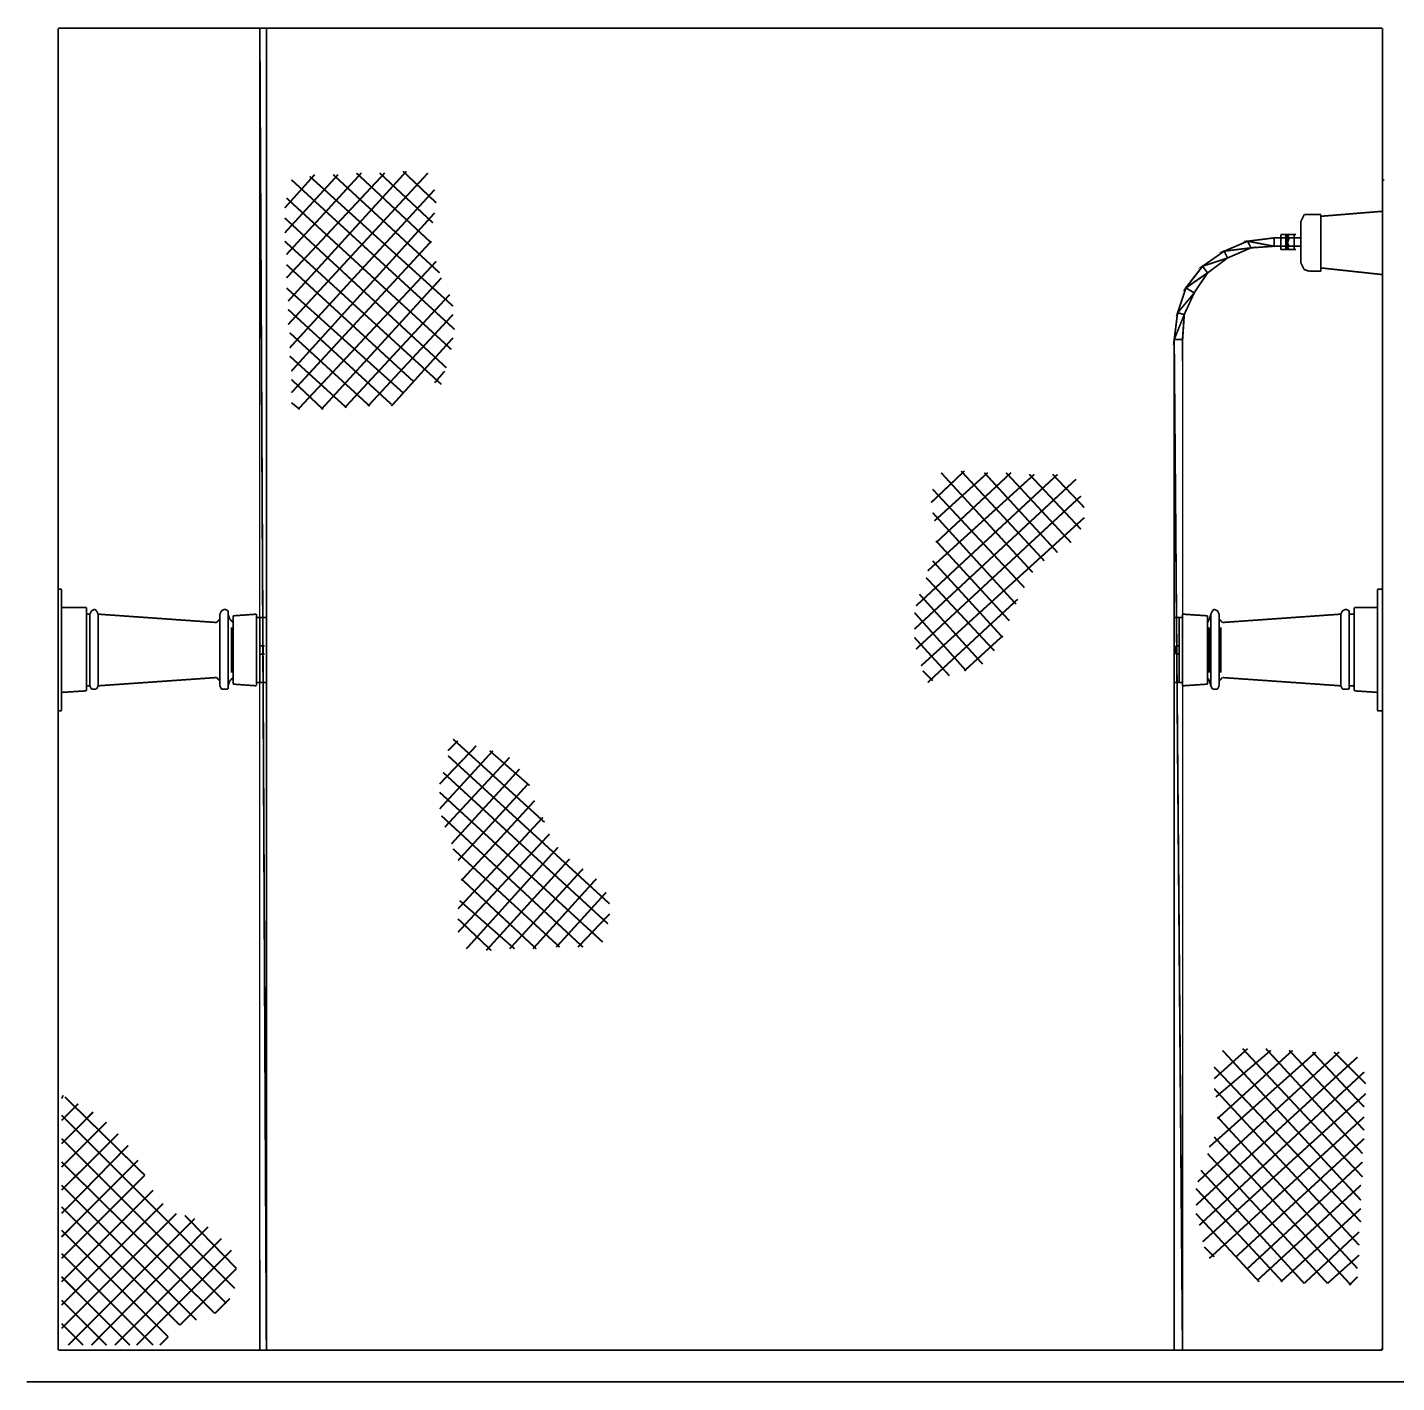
# Model space of a CAD drawing. Header units: metres. Extents: x 3290 to 4536, y 1562 to 1983.
# Drawn here: x 4020.86 to 4039.74, y 1710.22 to 1728.91 of the extents above; entities that cross this region are included whole.
import ezdxf

# ---------------------------------------------------------------- set-up
doc = ezdxf.new("R2010")
doc.units = ezdxf.units.M
doc.layers.add('C00-00-00-BLACK', color=7, linetype='Continuous')
doc.layers.add('CFF-00-00', color=1, linetype='Continuous')

msp = doc.modelspace()

# ---------------------------------------------------------------- linework, layer by layer
at = {"layer": 'C00-00-00-BLACK', "const_width": 0.0229}
for points in [[(4039.545, 1728.895), (4021.286, 1728.895)], [(4021.286, 1710.669), (4021.286, 1728.895)], [(4024.042, 1728.895), (4024.156, 1728.895)], [(4039.545, 1710.669), (4039.545, 1728.895)], [(4025.145, 1726.877), (4024.409, 1726.073)], [(4024.822, 1726.877), (4024.409, 1726.417)], [(4025.788, 1726.899), (4024.433, 1725.452)], [(4025.466, 1726.899), (4024.433, 1725.775)], [(4026.087, 1726.923), (4024.456, 1725.132)], [(4026.384, 1726.899), (4024.456, 1724.81)], [(4024.501, 1726.806), (4026.752, 1724.741)], [(4024.754, 1726.852), (4026.73, 1725.062)], [(4025.076, 1726.877), (4026.545, 1725.521)], [(4025.397, 1726.899), (4026.43, 1725.935)], [(4025.718, 1726.899), (4026.453, 1726.21)], [(4026.04, 1726.923), (4026.499, 1726.486)], [(4039.545, 1726.806), (4039.569, 1726.806)], [(4026.476, 1726.669), (4024.478, 1724.488)], [(4024.433, 1726.554), (4026.707, 1724.465)], [(4024.409, 1726.279), (4026.638, 1724.213)], [(4026.476, 1726.348), (4024.501, 1724.167)], [(4038.444, 1726.279), (4038.421, 1726.233)], [(4038.421, 1726.233), (4038.421, 1725.659)], [(4038.466, 1726.325), (4038.444, 1726.279)], [(4038.535, 1726.325), (4038.466, 1726.325)], [(4038.696, 1726.325), (4038.535, 1726.325)], [(4038.696, 1726.302), (4039.545, 1726.371)], [(4038.696, 1726.325), (4038.696, 1725.544)], [(4038.144, 1725.844), (4038.144, 1726.05)], [(4038.144, 1726.05), (4038.144, 1726.028)], [(4038.144, 1726.05), (4038.167, 1726.05)], [(4038.213, 1726.05), (4038.144, 1726.05)], [(4038.144, 1726.028), (4038.144, 1726.004)], [(4038.213, 1725.844), (4038.213, 1726.05)], [(4038.213, 1726.028), (4038.213, 1726.05)], [(4038.213, 1726.05), (4038.236, 1726.05)], [(4038.213, 1726.004), (4038.213, 1726.028)], [(4038.236, 1725.844), (4038.236, 1726.05)], [(4038.26, 1726.05), (4038.236, 1726.028)], [(4038.236, 1726.05), (4038.26, 1726.05)], [(4038.236, 1726.028), (4038.26, 1726.004)], [(4038.329, 1726.05), (4038.26, 1726.05)], [(4038.329, 1725.844), (4038.329, 1726.05)], [(4038.329, 1726.028), (4038.329, 1726.05)], [(4038.329, 1726.05), (4038.352, 1726.05)], [(4038.329, 1726.004), (4038.329, 1726.028)], [(4024.409, 1725.958), (4026.569, 1723.984)], [(4026.43, 1725.958), (4024.501, 1723.869)], [(4038.053, 1726.004), (4038.053, 1725.889)], [(4038.053, 1726.004), (4038.144, 1726.004)], [(4038.053, 1726.004), (4038.053, 1725.889)], [(4038.053, 1725.889), (4038.144, 1725.889)], [(4038.144, 1726.004), (4038.144, 1725.935)], [(4038.144, 1726.004), (4038.213, 1726.004)], [(4038.144, 1726.004), (4038.213, 1726.004)], [(4038.144, 1725.935), (4038.144, 1725.889)], [(4038.144, 1725.889), (4038.144, 1725.867)], [(4038.144, 1725.889), (4038.213, 1725.889)], [(4038.144, 1725.889), (4038.213, 1725.889)], [(4038.144, 1725.867), (4038.144, 1725.844)], [(4038.144, 1725.844), (4038.167, 1725.844)], [(4038.213, 1725.844), (4038.144, 1725.844)], [(4038.213, 1725.935), (4038.213, 1726.004)], [(4038.213, 1726.004), (4038.236, 1726.004)], [(4038.213, 1726.004), (4038.236, 1726.004)], [(4038.213, 1725.889), (4038.213, 1725.935)], [(4038.213, 1725.867), (4038.213, 1725.889)], [(4038.213, 1725.889), (4038.236, 1725.889)], [(4038.236, 1725.889), (4038.213, 1725.889)], [(4038.213, 1725.844), (4038.213, 1725.867)], [(4038.213, 1725.844), (4038.236, 1725.844)], [(4038.26, 1726.004), (4038.236, 1725.935)], [(4038.236, 1725.935), (4038.26, 1725.889)], [(4038.26, 1725.889), (4038.236, 1725.867)], [(4038.236, 1725.867), (4038.26, 1725.844)], [(4038.329, 1725.844), (4038.236, 1725.844)], [(4038.26, 1726.004), (4038.329, 1726.004)], [(4038.26, 1726.004), (4038.329, 1726.004)], [(4038.26, 1725.889), (4038.329, 1725.889)], [(4038.26, 1725.889), (4038.329, 1725.889)], [(4038.329, 1725.935), (4038.329, 1726.004)], [(4038.329, 1726.004), (4038.421, 1726.004)], [(4038.329, 1725.889), (4038.329, 1725.935)], [(4038.329, 1725.867), (4038.329, 1725.889)], [(4038.329, 1725.889), (4038.421, 1725.889)], [(4038.329, 1725.844), (4038.329, 1725.867)], [(4038.329, 1725.844), (4038.352, 1725.844)], [(4024.433, 1725.635), (4026.178, 1724.03)], [(4026.499, 1725.681), (4024.593, 1723.64)], [(4038.421, 1725.659), (4038.444, 1725.613)], [(4026.569, 1725.452), (4024.914, 1723.64)], [(4038.444, 1725.613), (4038.466, 1725.567)], [(4038.466, 1725.567), (4038.535, 1725.544)], [(4038.535, 1725.544), (4038.696, 1725.544)], [(4038.696, 1725.59), (4039.545, 1725.498)], [(4024.433, 1725.314), (4026.04, 1723.869)], [(4026.684, 1725.223), (4025.237, 1723.663)], [(4024.456, 1725.017), (4025.88, 1723.709)], [(4026.73, 1724.948), (4025.557, 1723.685)], [(4024.478, 1724.696), (4025.58, 1723.685)], [(4026.73, 1724.626), (4025.88, 1723.685)], [(4024.478, 1724.374), (4025.26, 1723.663)], [(4026.615, 1724.167), (4026.476, 1724.006)], [(4024.501, 1724.052), (4024.937, 1723.64)], [(4024.501, 1723.732), (4024.616, 1723.64)], [(4035.32, 1722.676), (4033.092, 1720.609)], [(4035.066, 1722.744), (4033.114, 1720.93)], [(4034.745, 1722.744), (4033.275, 1721.413)], [(4033.781, 1722.79), (4033.321, 1722.353)], [(4034.102, 1722.767), (4033.367, 1722.101)], [(4034.424, 1722.767), (4033.39, 1721.802)], [(4033.459, 1722.767), (4034.723, 1721.39)], [(4033.735, 1722.79), (4034.883, 1721.55)], [(4034.056, 1722.767), (4035.066, 1721.665)], [(4034.356, 1722.767), (4035.251, 1721.802)], [(4034.676, 1722.744), (4035.388, 1721.986)], [(4034.997, 1722.744), (4035.435, 1722.285)], [(4035.388, 1722.445), (4033.114, 1720.333)], [(4033.343, 1722.538), (4034.608, 1721.182)], [(4035.435, 1722.147), (4033.183, 1720.103)], [(4033.343, 1722.215), (4034.493, 1720.953)], [(4033.39, 1721.826), (4034.401, 1720.724)], [(4033.343, 1721.55), (4034.309, 1720.494)], [(4033.253, 1721.32), (4034.193, 1720.311)], [(4021.286, 1721.159), (4021.332, 1721.159)], [(4021.332, 1721.159), (4021.332, 1719.484)], [(4039.477, 1719.484), (4039.477, 1721.159)], [(4039.545, 1721.159), (4039.477, 1721.159)], [(4033.161, 1721.091), (4034.033, 1720.126)], [(4034.516, 1721.022), (4033.275, 1719.874)], [(4021.332, 1720.907), (4021.676, 1720.907)], [(4021.676, 1720.907), (4021.676, 1719.759)], [(4021.676, 1720.816), (4021.721, 1720.816)], [(4021.744, 1720.862), (4021.721, 1720.816)], [(4021.721, 1720.816), (4021.721, 1719.828)], [(4021.791, 1720.885), (4021.744, 1720.862)], [(4021.813, 1720.862), (4021.791, 1720.885)], [(4021.836, 1720.816), (4021.813, 1720.862)], [(4021.836, 1720.816), (4023.469, 1720.701)], [(4021.836, 1720.816), (4021.836, 1719.828)], [(4023.492, 1720.724), (4023.469, 1720.701)], [(4023.514, 1720.746), (4023.492, 1720.724)], [(4023.537, 1720.862), (4023.514, 1720.816)], [(4023.514, 1720.816), (4023.514, 1719.828)], [(4023.514, 1720.816), (4023.514, 1720.746)], [(4023.583, 1720.885), (4023.537, 1720.862)], [(4023.629, 1720.862), (4023.583, 1720.885)], [(4023.629, 1720.816), (4023.629, 1720.862)], [(4023.629, 1720.816), (4023.629, 1719.828)], [(4023.629, 1720.816), (4023.652, 1720.746)], [(4023.652, 1720.746), (4023.698, 1720.701)], [(4024.019, 1720.816), (4023.698, 1720.793)], [(4023.698, 1720.793), (4023.698, 1719.851)], [(4024.019, 1720.816), (4024.019, 1719.828)], [(4024.019, 1720.769), (4024.156, 1720.769)], [(4024.042, 1720.769), (4024.156, 1720.769)], [(4024.065, 1720.769), (4024.065, 1719.874)], [(4024.156, 1720.769), (4024.156, 1719.874)], [(4033.092, 1720.838), (4033.804, 1720.035)], [(4036.79, 1720.769), (4036.674, 1720.769)], [(4036.674, 1720.769), (4036.674, 1719.874)], [(4036.79, 1720.769), (4036.674, 1720.769)], [(4036.744, 1720.769), (4036.744, 1719.874)], [(4036.79, 1720.816), (4037.134, 1720.793)], [(4036.79, 1720.816), (4036.79, 1719.828)], [(4037.134, 1720.793), (4037.134, 1719.851)], [(4037.157, 1720.746), (4037.134, 1720.701)], [(4037.179, 1720.816), (4037.157, 1720.746)], [(4037.203, 1720.862), (4037.179, 1720.816)], [(4037.179, 1720.816), (4037.179, 1719.828)], [(4037.226, 1720.885), (4037.203, 1720.862)], [(4037.271, 1720.862), (4037.226, 1720.885)], [(4037.294, 1720.816), (4037.271, 1720.862)], [(4037.294, 1720.816), (4037.294, 1720.746)], [(4037.294, 1720.816), (4037.294, 1719.828)], [(4037.294, 1720.746), (4037.318, 1720.724)], [(4037.318, 1720.724), (4037.34, 1720.701)], [(4038.971, 1720.816), (4037.34, 1720.701)], [(4038.994, 1720.862), (4038.971, 1720.816)], [(4038.971, 1720.816), (4038.971, 1719.828)], [(4039.041, 1720.885), (4038.994, 1720.862)], [(4039.087, 1720.862), (4039.041, 1720.885)], [(4039.087, 1720.816), (4039.087, 1720.862)], [(4039.087, 1720.816), (4039.087, 1719.828)], [(4039.156, 1720.816), (4039.087, 1720.816)], [(4039.477, 1720.907), (4039.156, 1720.907)], [(4039.156, 1720.907), (4039.156, 1719.759)], [(4023.514, 1720.632), (4023.514, 1720.011)], [(4023.674, 1720.632), (4023.674, 1720.011)], [(4037.157, 1720.632), (4037.157, 1720.011)], [(4037.318, 1720.632), (4037.318, 1720.011)], [(4024.065, 1720.38), (4024.11, 1720.38)], [(4024.11, 1720.264), (4024.11, 1720.38)], [(4024.11, 1720.38), (4024.11, 1720.264)], [(4024.11, 1720.264), (4024.11, 1720.38)], [(4024.11, 1720.38), (4024.133, 1720.38)], [(4033.092, 1720.494), (4033.575, 1719.966)], [(4034.309, 1720.517), (4033.781, 1720.035)], [(4036.698, 1720.38), (4036.721, 1720.38)], [(4036.698, 1720.264), (4036.698, 1720.38)], [(4036.698, 1720.38), (4036.698, 1720.264)], [(4036.744, 1720.38), (4036.698, 1720.38)], [(4036.698, 1720.264), (4036.698, 1720.38)], [(4024.065, 1720.264), (4024.11, 1720.264)], [(4024.11, 1720.264), (4024.133, 1720.264)], [(4036.698, 1720.264), (4036.721, 1720.264)], [(4036.744, 1720.264), (4036.698, 1720.264)], [(4033.206, 1720.035), (4033.343, 1719.897)], [(4021.676, 1719.828), (4021.721, 1719.828)], [(4021.721, 1719.828), (4021.744, 1719.782)], [(4021.744, 1719.782), (4021.791, 1719.782)], [(4021.791, 1719.782), (4021.813, 1719.782)], [(4021.813, 1719.782), (4021.836, 1719.828)], [(4021.836, 1719.828), (4023.469, 1719.942)], [(4023.492, 1719.92), (4023.469, 1719.942)], [(4023.514, 1719.897), (4023.492, 1719.92)], [(4023.514, 1719.828), (4023.514, 1719.897)], [(4023.514, 1719.828), (4023.537, 1719.782)], [(4023.537, 1719.782), (4023.583, 1719.782)], [(4023.583, 1719.782), (4023.629, 1719.782)], [(4023.629, 1719.828), (4023.652, 1719.897)], [(4023.629, 1719.782), (4023.629, 1719.828)], [(4023.652, 1719.897), (4023.698, 1719.942)], [(4024.019, 1719.828), (4023.698, 1719.851)], [(4024.019, 1719.874), (4024.156, 1719.874)], [(4024.042, 1719.874), (4024.156, 1719.874)], [(4036.79, 1719.874), (4036.674, 1719.874)], [(4036.674, 1719.874), (4036.79, 1719.874)], [(4036.79, 1719.828), (4037.134, 1719.851)], [(4037.157, 1719.897), (4037.134, 1719.942)], [(4037.179, 1719.828), (4037.157, 1719.897)], [(4037.179, 1719.828), (4037.203, 1719.782)], [(4037.203, 1719.782), (4037.226, 1719.782)], [(4037.226, 1719.782), (4037.271, 1719.782)], [(4037.271, 1719.782), (4037.294, 1719.828)], [(4037.294, 1719.897), (4037.318, 1719.92)], [(4037.294, 1719.828), (4037.294, 1719.897)], [(4037.318, 1719.92), (4037.34, 1719.942)], [(4038.971, 1719.828), (4037.34, 1719.942)], [(4038.971, 1719.828), (4038.994, 1719.782)], [(4038.994, 1719.782), (4039.041, 1719.782)], [(4039.041, 1719.782), (4039.087, 1719.782)], [(4039.087, 1719.782), (4039.087, 1719.828)], [(4039.156, 1719.828), (4039.087, 1719.828)], [(4021.332, 1719.737), (4021.676, 1719.759)], [(4039.477, 1719.737), (4039.156, 1719.759)], [(4021.286, 1719.484), (4021.332, 1719.484)], [(4039.545, 1719.484), (4039.477, 1719.484)], [(4026.661, 1718.933), (4026.798, 1719.071)], [(4027.992, 1717.946), (4026.73, 1719.093)], [(4026.545, 1718.474), (4027.051, 1719.002)], [(4026.545, 1718.13), (4027.28, 1718.933)], [(4026.615, 1717.877), (4027.51, 1718.841)], [(4028.889, 1716.821), (4026.661, 1718.864)], [(4027.786, 1718.452), (4027.234, 1718.933)], [(4026.707, 1717.647), (4027.648, 1718.681)], [(4028.865, 1716.546), (4026.592, 1718.634)], [(4026.798, 1717.418), (4027.763, 1718.474)], [(4028.795, 1716.293), (4026.545, 1718.36)], [(4026.844, 1717.143), (4027.855, 1718.245)], [(4028.521, 1716.225), (4026.569, 1718.037)], [(4026.798, 1716.752), (4027.969, 1718.014)], [(4026.798, 1716.43), (4028.06, 1717.785)], [(4028.2, 1716.225), (4026.73, 1717.579)], [(4026.913, 1716.201), (4028.177, 1717.601)], [(4027.188, 1716.179), (4028.337, 1717.441)], [(4027.878, 1716.201), (4026.844, 1717.166)], [(4027.51, 1716.201), (4028.521, 1717.304)], [(4027.831, 1716.201), (4028.705, 1717.166)], [(4028.154, 1716.225), (4028.842, 1716.981)], [(4027.579, 1716.201), (4026.821, 1716.866)], [(4027.257, 1716.179), (4026.798, 1716.614)], [(4028.452, 1716.225), (4028.889, 1716.683)], [(4039.201, 1714.708), (4036.974, 1712.666)], [(4038.948, 1714.778), (4036.997, 1712.988)], [(4038.627, 1714.778), (4037.157, 1713.469)], [(4037.686, 1714.825), (4037.226, 1714.41)], [(4038.006, 1714.801), (4037.248, 1714.158)], [(4038.306, 1714.801), (4037.271, 1713.86)], [(4037.34, 1714.801), (4039.248, 1712.735)], [(4037.617, 1714.825), (4039.271, 1713.056)], [(4037.938, 1714.825), (4039.271, 1713.378)], [(4038.26, 1714.801), (4039.293, 1713.7)], [(4038.581, 1714.778), (4039.293, 1714.021)], [(4038.879, 1714.778), (4039.316, 1714.342)], [(4039.293, 1714.502), (4037.019, 1712.39)], [(4037.226, 1714.571), (4039.248, 1712.436)], [(4021.332, 1714.135), (4021.355, 1714.181)], [(4021.378, 1714.158), (4022.48, 1713.079)], [(4039.316, 1714.205), (4037.065, 1712.161)], [(4037.226, 1714.273), (4039.224, 1712.115)], [(4021.332, 1713.837), (4021.561, 1714.066)], [(4021.332, 1713.515), (4021.768, 1713.952)], [(4021.332, 1713.906), (4023.721, 1711.519)], [(4021.332, 1713.194), (4021.952, 1713.814)], [(4039.293, 1713.883), (4037.157, 1711.932)], [(4037.271, 1713.883), (4039.201, 1711.794)], [(4021.332, 1712.873), (4022.113, 1713.652)], [(4021.332, 1713.583), (4023.606, 1711.311)], [(4037.226, 1713.607), (4039.111, 1711.565)], [(4039.293, 1713.583), (4037.525, 1711.954)], [(4021.332, 1712.551), (4022.251, 1713.491)], [(4037.134, 1713.378), (4038.788, 1711.588)], [(4021.332, 1712.229), (4022.388, 1713.286)], [(4021.332, 1713.262), (4023.445, 1711.174)], [(4039.271, 1713.262), (4037.686, 1711.794)], [(4021.332, 1711.932), (4022.48, 1713.079)], [(4037.042, 1713.148), (4038.466, 1711.588)], [(4021.332, 1712.942), (4023.191, 1711.082)], [(4021.332, 1711.61), (4022.594, 1712.873)], [(4036.974, 1712.896), (4038.167, 1711.61)], [(4039.248, 1712.942), (4037.823, 1711.633)], [(4021.332, 1711.288), (4022.733, 1712.689)], [(4021.332, 1712.644), (4022.962, 1711.013)], [(4039.248, 1712.62), (4038.144, 1711.61)], [(4021.332, 1710.967), (4022.917, 1712.551)], [(4021.424, 1710.737), (4023.169, 1712.482)], [(4023.031, 1712.527), (4023.743, 1711.794)], [(4036.974, 1712.551), (4037.846, 1711.61)], [(4021.332, 1712.322), (4022.802, 1710.853)], [(4021.744, 1710.737), (4023.352, 1712.367)], [(4039.224, 1712.298), (4038.466, 1711.588)], [(4022.067, 1710.737), (4023.537, 1712.207)], [(4022.365, 1710.737), (4023.674, 1712.046)], [(4037.088, 1712.092), (4037.226, 1711.954)], [(4021.332, 1712), (4022.594, 1710.737)], [(4039.224, 1711.978), (4038.788, 1711.588)], [(4021.332, 1711.68), (4022.274, 1710.737)], [(4022.962, 1711.013), (4023.743, 1711.794)], [(4039.201, 1711.68), (4039.087, 1711.565)], [(4021.332, 1711.358), (4021.952, 1710.737)], [(4023.445, 1711.174), (4023.652, 1711.38)], [(4021.332, 1711.036), (4021.63, 1710.737)], [(4022.687, 1710.737), (4022.802, 1710.853)], [(4039.545, 1710.669), (4021.286, 1710.669)], [(4024.042, 1710.669), (4024.156, 1710.669)], [(4036.674, 1710.669), (4036.79, 1710.669)], [(4039.523, 1710.669), (4039.545, 1710.692)], [(4039.96, 1710.232), (4020.849, 1710.232)]]:
    msp.add_lwpolyline(points, dxfattribs=at)
at = {"layer": 'CFF-00-00', "const_width": 0.0229}
for points in [[(4024.156, 1728.895), (4024.065, 1728.895), (4024.156, 1710.669), (4024.156, 1728.895)], [(4024.065, 1728.895), (4024.156, 1710.669), (4024.065, 1710.669), (4024.065, 1728.895)], [(4037.363, 1725.821), (4037.409, 1725.727), (4037.065, 1725.613), (4037.363, 1725.821)], [(4037.686, 1725.958), (4037.732, 1725.867), (4037.363, 1725.821), (4037.686, 1725.958)], [(4037.732, 1725.867), (4037.363, 1725.821), (4037.409, 1725.727), (4037.732, 1725.867)], [(4038.053, 1726.004), (4038.053, 1725.889), (4037.686, 1725.958), (4038.053, 1726.004)], [(4038.053, 1725.889), (4037.686, 1725.958), (4037.732, 1725.867), (4038.053, 1725.889)], [(4037.409, 1725.727), (4037.065, 1725.613), (4037.134, 1725.521), (4037.409, 1725.727)], [(4037.065, 1725.613), (4037.134, 1725.521), (4036.836, 1725.314), (4037.065, 1725.613)], [(4037.134, 1725.521), (4036.836, 1725.314), (4036.95, 1725.246), (4037.134, 1725.521)], [(4036.836, 1725.314), (4036.95, 1725.246), (4036.721, 1724.971), (4036.836, 1725.314)], [(4036.95, 1725.246), (4036.721, 1724.971), (4036.813, 1724.948), (4036.95, 1725.246)], [(4036.721, 1724.971), (4036.813, 1724.948), (4036.674, 1724.603), (4036.721, 1724.971)], [(4036.813, 1724.948), (4036.674, 1724.603), (4036.79, 1724.603), (4036.813, 1724.948)], [(4036.674, 1710.669), (4036.79, 1710.669), (4036.674, 1724.603), (4036.674, 1710.669)], [(4036.79, 1710.669), (4036.674, 1724.603), (4036.79, 1724.603), (4036.79, 1710.669)]]:
    msp.add_lwpolyline(points, close=True, dxfattribs=at)
at = {"layer": 'CFF-00-00'}
for points in [[(4024.156, 1728.895), (4024.065, 1728.895), (4024.156, 1710.669), (4024.156, 1728.895)], [(4024.065, 1728.895), (4024.156, 1710.669), (4024.065, 1710.669), (4024.065, 1728.895)], [(4037.686, 1725.958), (4037.732, 1725.867), (4037.363, 1725.821), (4037.686, 1725.958)], [(4037.732, 1725.867), (4037.363, 1725.821), (4037.409, 1725.727), (4037.732, 1725.867)], [(4038.053, 1726.004), (4038.053, 1725.889), (4037.686, 1725.958), (4038.053, 1726.004)], [(4038.053, 1725.889), (4037.686, 1725.958), (4037.732, 1725.867), (4038.053, 1725.889)], [(4037.363, 1725.821), (4037.409, 1725.727), (4037.065, 1725.613), (4037.363, 1725.821)], [(4037.409, 1725.727), (4037.065, 1725.613), (4037.134, 1725.521), (4037.409, 1725.727)], [(4037.065, 1725.613), (4037.134, 1725.521), (4036.836, 1725.314), (4037.065, 1725.613)], [(4037.134, 1725.521), (4036.836, 1725.314), (4036.95, 1725.246), (4037.134, 1725.521)], [(4036.836, 1725.314), (4036.95, 1725.246), (4036.721, 1724.971), (4036.836, 1725.314)], [(4036.95, 1725.246), (4036.721, 1724.971), (4036.813, 1724.948), (4036.95, 1725.246)], [(4036.721, 1724.971), (4036.813, 1724.948), (4036.674, 1724.603), (4036.721, 1724.971)], [(4036.813, 1724.948), (4036.674, 1724.603), (4036.79, 1724.603), (4036.813, 1724.948)], [(4036.674, 1710.669), (4036.79, 1710.669), (4036.674, 1724.603), (4036.674, 1710.669)], [(4036.79, 1710.669), (4036.674, 1724.603), (4036.79, 1724.603), (4036.79, 1710.669)]]:
    msp.add_lwpolyline(points, close=True, dxfattribs=at)

doc.saveas('drawing.dxf')
